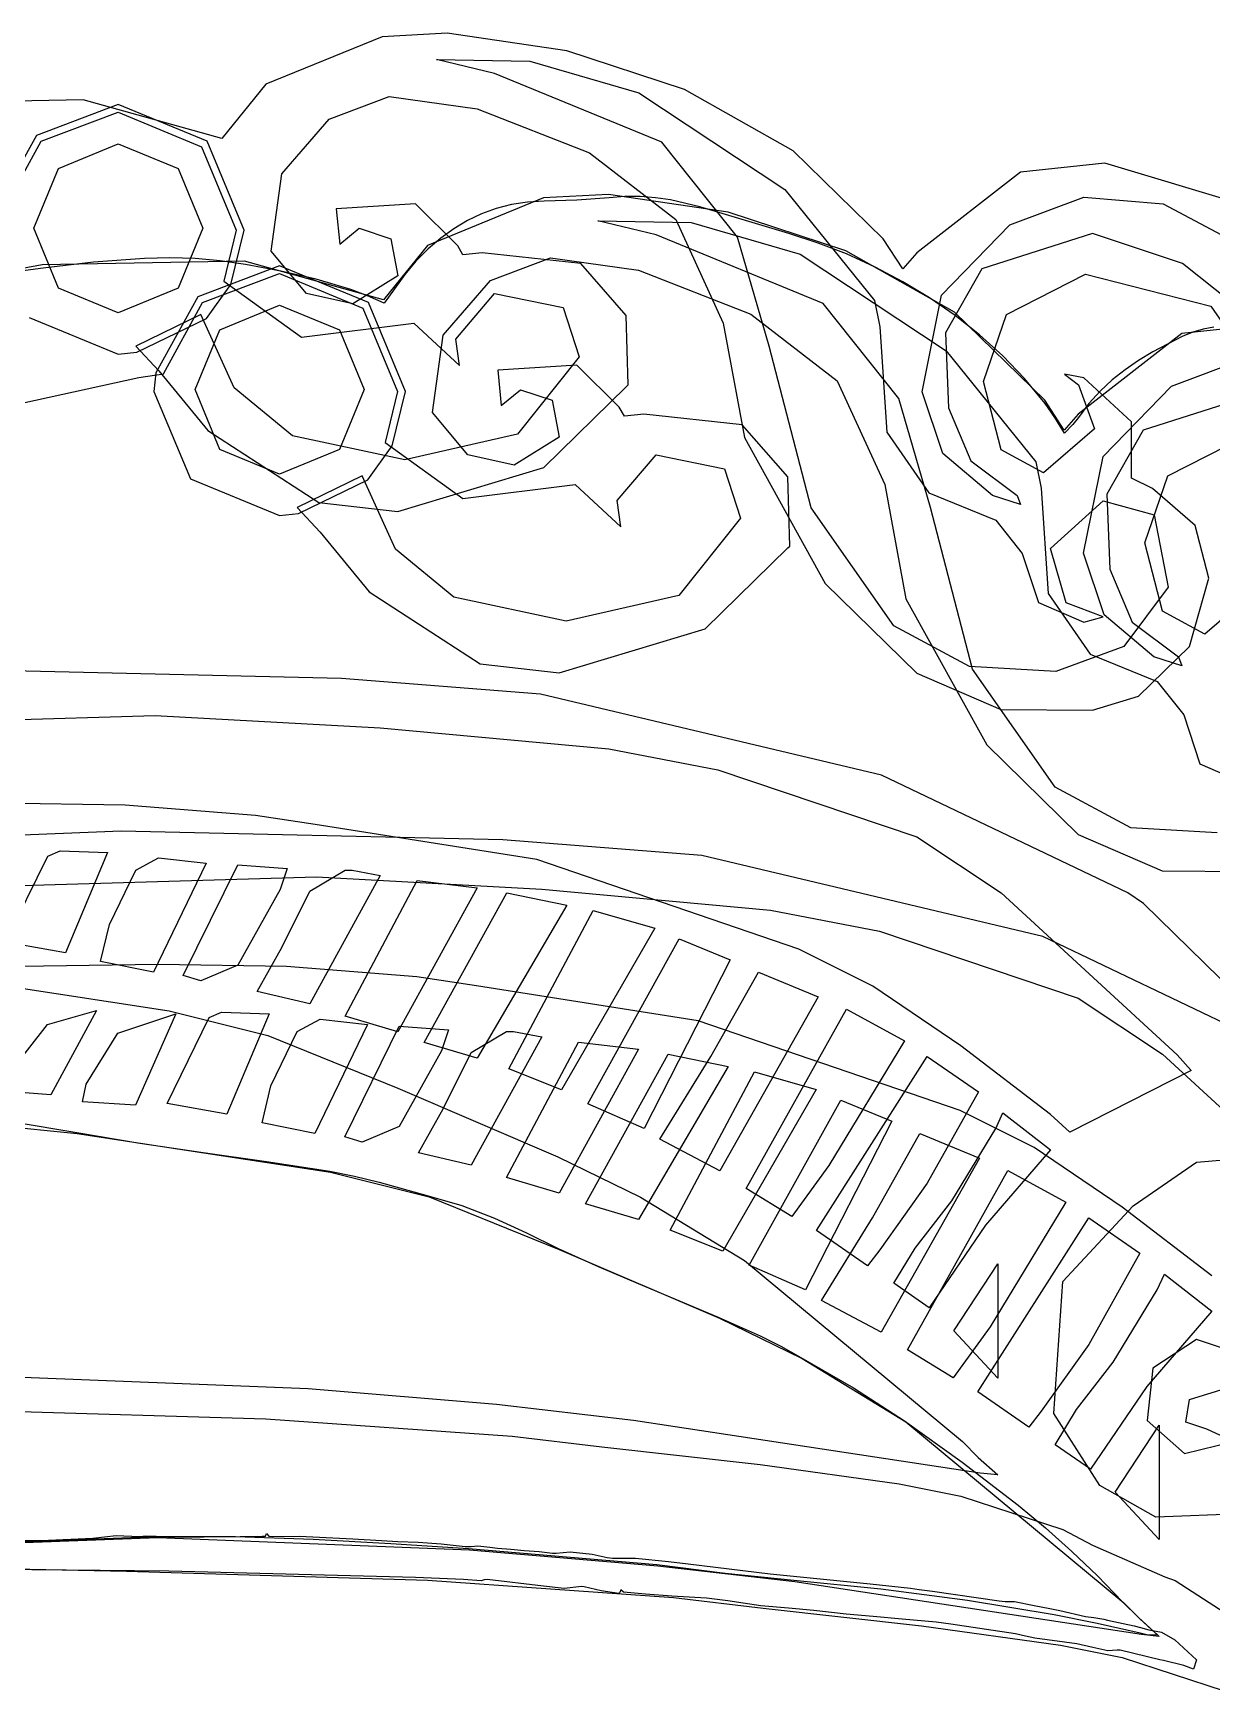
# Model space of a CAD drawing. Extents: x 0 to 208, y 1 to 205.
# Drawn here: x 24.76 to 29.91, y 20.61 to 27.86 of the extents above; entities that cross this region are included whole.
import ezdxf

# ---------------------------------------------------------------- set-up
doc = ezdxf.new("R2010")
doc.units = 0

msp = doc.modelspace()

# ---------------------------------------------------------------- linework, layer by layer
at = {"layer": 'Edge.Cuts'}
for p, q in [((26.9218, 27.1213), (26.852, 27.1108)), ((26.995, 27.1249), (26.9218, 27.1213)), ((27.1371, 27.1297), (26.995, 27.1249)), ((27.2792, 27.1402), (27.1371, 27.1297)), ((27.3477, 27.1458), (27.2792, 27.1402)), ((27.4149, 27.1455), (27.3477, 27.1458)), ((27.4811, 27.1402), (27.4149, 27.1455)), ((27.5463, 27.1306), (27.4811, 27.1402)), ((27.6747, 27.1013), (27.5463, 27.1306)), ((26.6598, 27.0405), (26.6005, 27.0049)), ((26.7212, 27.0701), (26.6598, 27.0405)), ((26.7852, 27.0937), (26.7212, 27.0701)), ((26.852, 27.1108), (26.7852, 27.0937)), ((27.8018, 27.0634), (27.6747, 27.1013)), ((28.0649, 26.9846), (27.8018, 27.0634)), ((26.6005, 27.0049), (26.5433, 26.9638)), ((28.1929, 26.9424), (28.0649, 26.9846)), ((26.4878, 26.9174), (26.434, 26.8629)), ((26.5433, 26.9638), (26.4878, 26.9174)), ((28.3165, 26.8944), (28.1929, 26.9424)), ((24.805, 26.8329), (24.6611, 26.8128)), ((25.0252, 26.8591), (24.805, 26.8329)), ((25.2468, 26.8751), (25.0252, 26.8591)), ((25.3577, 26.8772), (25.2468, 26.8751)), ((25.4685, 26.8739), (25.3577, 26.8772)), ((25.5788, 26.8646), (25.4685, 26.8739)), ((25.6887, 26.8483), (25.5788, 26.8646)), ((25.844, 26.8186), (25.6887, 26.8483)), ((26.434, 26.8629), (26.386, 26.8041)), ((28.4415, 26.8367), (28.3165, 26.8944)), ((28.5626, 26.7729), (28.4415, 26.8367)), ((25.998, 26.7839), (25.844, 26.8186)), ((26.149, 26.7391), (25.998, 26.7839)), ((26.386, 26.8041), (26.2957, 26.6792)), ((28.6791, 26.7026), (28.5626, 26.7729)), ((26.223, 26.7114), (26.149, 26.7391)), ((26.2957, 26.6792), (26.223, 26.7114)), ((28.7912, 26.6254), (28.6791, 26.7026)), ((28.8981, 26.5411), (28.7912, 26.6254)), ((28.9994, 26.4492), (28.8981, 26.5411)), ((29.7843, 26.5332), (29.655, 26.4661)), ((29.8303, 26.5528), (29.7843, 26.5332)), ((29.8763, 26.5662), (29.8303, 26.5528)), ((29.9226, 26.5744), (29.8763, 26.5662)), ((29.655, 26.4661), (29.5935, 26.4288)), ((29.0951, 26.3493), (28.9994, 26.4492)), ((29.5345, 26.3882), (29.4784, 26.3436)), ((29.5935, 26.4288), (29.5345, 26.3882)), ((29.1849, 26.2412), (29.0951, 26.3493)), ((29.4784, 26.3436), (29.4256, 26.2944)), ((29.4256, 26.2944), (29.3762, 26.24)), ((29.2272, 26.1788), (29.1849, 26.2412)), ((29.2695, 26.1106), (29.2272, 26.1788)), ((29.3308, 26.1797), (29.3059, 26.148)), ((29.3762, 26.24), (29.3308, 26.1797)), ((29.3059, 26.148), (29.2695, 26.1106)), ((24.6814, 23.0983), (24.9511, 23.0523)), ((24.9511, 23.0523), (25.2277, 23.0054)), ((25.2277, 23.0054), (25.5044, 22.9649)), ((25.5044, 22.9649), (25.781, 22.9259)), ((25.781, 22.9259), (26.0576, 22.8833)), ((26.0576, 22.8833), (26.1659, 22.8622)), ((26.1659, 22.8622), (26.2728, 22.8353)), ((26.2728, 22.8353), (26.4879, 22.7757)), ((26.4879, 22.7757), (26.6351, 22.7332)), ((26.6351, 22.7332), (26.778, 22.6778)), ((26.778, 22.6778), (26.918, 22.6137)), ((26.918, 22.6137), (27.0565, 22.5452)), ((27.0565, 22.5452), (27.2306, 22.467)), ((27.2306, 22.467), (27.4062, 22.3925)), ((27.4062, 22.3925), (27.7558, 22.2455)), ((27.7558, 22.2455), (27.9392, 22.1629)), ((27.9392, 22.1629), (28.0292, 22.118)), ((28.0292, 22.118), (28.1169, 22.0688)), ((28.1169, 22.0688), (28.3464, 21.9362)), ((28.3464, 21.9362), (28.5702, 21.7922)), ((28.5702, 21.7922), (28.8219, 21.6112)), ((28.8219, 21.6112), (29.0669, 21.4224)), ((29.0669, 21.4224), (29.1857, 21.3234)), ((29.1857, 21.3234), (29.3017, 21.2206)), ((25.3046, 21.285), (24.4978, 21.2543)), ((25.6446, 21.2842), (25.3046, 21.285)), ((25.9846, 21.2726), (25.6446, 21.2842)), ((26.3247, 21.2537), (25.9846, 21.2726)), ((26.6646, 21.2313), (26.3247, 21.2537)), ((27.4868, 21.1621), (26.6646, 21.2313)), ((29.3017, 21.2206), (29.4143, 21.1132)), ((27.7865, 21.1246), (27.4868, 21.1621)), ((28.0862, 21.0929), (27.7865, 21.1246)), ((29.4143, 21.1132), (29.523, 21.0007)), ((28.4663, 21.0548), (28.0862, 21.0929)), ((28.8459, 21.0065), (28.4663, 21.0548)), ((29.2241, 20.9438), (28.8459, 21.0065)), ((29.523, 21.0007), (29.5924, 20.9316)), ((29.4123, 20.9057), (29.2241, 20.9438)), ((29.6, 20.8624), (29.4123, 20.9057)), ((29.5924, 20.9316), (29.6768, 20.8547)), ((29.6296, 20.8557), (29.6, 20.8624)), ((29.6, 20.8624), (29.6, 20.8624)), ((29.6768, 20.8547), (29.6296, 20.8557))]:
    msp.add_line(p, q, dxfattribs=at)
at = {"layer": 'Layer 1'}
for p, q in [((26.285989, 27.844721), (25.778483, 27.637105)), ((26.5705, 27.8601), (26.285989, 27.844721)), ((27.0934, 27.7832), (26.5705, 27.8601)), ((27.6086, 27.614), (27.0934, 27.7832)), ((26.7781, 27.6833), (26.5244, 27.7448)), ((26.5244, 27.7448), (26.931943, 27.737111)), ((26.931943, 27.737111), (27.408691, 27.5987)), ((25.778483, 27.637105), (25.586246, 27.398731)), ((27.5086, 27.3834), (26.7781, 27.6833)), ((24.9788, 27.5679), (24.0945, 27.5525)), ((25.132566, 27.548534), (24.775519, 27.413103)), ((25.586246, 27.398731), (24.9788, 27.5679)), ((25.521418, 27.387453), (25.132566, 27.548534)), ((26.0553, 27.4833), (26.3167, 27.5833)), ((26.3167, 27.5833), (26.701175, 27.529474)), ((27.408691, 27.5987), (28.046919, 27.175778)), ((28.08339, 27.344875), (27.6086, 27.614)), ((24.795164, 27.387196), (25.132541, 27.514073)), ((25.132541, 27.514073), (25.49683, 27.363167)), ((25.8477, 27.245), (26.0553, 27.4833)), ((26.701175, 27.529474), (27.193302, 27.337237)), ((24.775519, 27.413103), (24.590839, 27.080679)), ((24.625034, 27.075772), (24.795164, 27.387196)), ((24.87097, 27.268463), (25.1326, 27.376193)), ((25.1326, 27.376193), (25.394229, 27.268463)), ((25.49683, 27.363167), (25.647737, 26.998877)), ((25.6825, 26.9986), (25.521418, 27.387453)), ((27.193302, 27.337237), (27.570087, 27.045036)), ((27.8393, 26.9681), (27.5086, 27.3834)), ((28.477423, 26.960402), (28.08339, 27.344875)), ((24.763241, 27.006834), (24.87097, 27.268463)), ((25.394229, 27.268463), (25.501959, 27.006834)), ((29.446301, 27.291051), (29.077203, 27.252603)), ((30.061457, 27.106503), (29.446301, 27.291051)), ((25.8015, 26.9066), (25.8477, 27.245)), ((29.077203, 27.252603), (28.623523, 26.898886)), ((26.4321, 27.1142), (26.0861, 27.0912)), ((26.6166, 26.9297), (26.4321, 27.1142)), ((28.046919, 27.175778), (28.439082, 26.69134)), ((29.031079, 27.021989), (29.354035, 27.143098)), ((29.354035, 27.143098), (29.700064, 27.114263)), ((29.700064, 27.114263), (30.1845, 26.856665)), ((26.0861, 27.0912), (26.101478, 26.93741)), ((27.570087, 27.045036), (27.777703, 26.591356)), ((24.87097, 26.745205), (24.763241, 27.006834)), ((25.501959, 27.006834), (25.394229, 26.745205)), ((25.501959, 27.006834), (25.501959, 27.006834)), ((25.647737, 26.998877), (25.59391, 26.775882)), ((25.625, 26.7606), (25.6825, 26.9986)), ((26.101478, 26.93741), (26.186063, 27.006615)), ((26.186063, 27.006615), (26.324474, 26.960479)), ((27.9777, 26.4914), (27.8393, 26.9681)), ((28.732148, 26.714409), (29.031079, 27.021989)), ((29.392482, 26.983542), (28.908045, 26.829752)), ((29.784646, 26.852821), (29.392482, 26.983542)), ((25.9553, 26.7221), (25.8015, 26.9066)), ((26.324474, 26.960479), (26.355231, 26.799)), ((26.639716, 26.891211), (26.6166, 26.9297)), ((26.7243, 26.8989), (26.639716, 26.891211)), ((27.1549, 26.8528), (26.7243, 26.8989)), ((28.562007, 26.829681), (28.477423, 26.960402)), ((28.623523, 26.898886), (28.562007, 26.829681)), ((27.353881, 26.625002), (27.1549, 26.8528)), ((28.908045, 26.829752), (28.748486, 26.549085)), ((30.315221, 26.429899), (29.784646, 26.852821)), ((25.5183, 26.6129), (25.625, 26.7606)), ((25.59391, 26.775882), (25.93417, 26.530779)), ((26.355231, 26.799), (26.158141, 26.676887)), ((29.0157, 26.629803), (29.36173, 26.806661)), ((29.36173, 26.806661), (29.908644, 26.666328)), ((25.1326, 26.637475), (24.87097, 26.745205)), ((25.394229, 26.745205), (25.1326, 26.637475)), ((26.158141, 26.676887), (25.9553, 26.7221)), ((26.608924, 26.522128), (26.778093, 26.722055)), ((26.778093, 26.722055), (27.077983, 26.660539)), ((28.439082, 26.69134), (28.46214, 26.575998)), ((28.646602, 26.291487), (28.732148, 26.714409)), ((24.743713, 26.616929), (25.132567, 26.456873)), ((25.494, 26.6298), (25.209489, 26.491389)), ((25.21468, 26.465108), (25.5183, 26.6129)), ((25.639112, 26.309713), (25.494, 26.6298)), ((27.077983, 26.660539), (27.147188, 26.445233)), ((27.362548, 26.32222), (27.353881, 26.625002)), ((28.914786, 26.336641), (29.0157, 26.629803)), ((29.908644, 26.666328), (30.25371, 26.168433)), ((25.93417, 26.530779), (26.424375, 26.591334)), ((26.424375, 26.591334), (26.624302, 26.406786)), ((27.777703, 26.591356), (27.869977, 26.091539)), ((28.46214, 26.575998), (28.492896, 26.114628)), ((28.748486, 26.549085), (28.761944, 26.222282)), ((25.1326, 26.4569), (25.21468, 26.465108)), ((25.209489, 26.491389), (25.309452, 26.383736)), ((26.624302, 26.406786), (26.608924, 26.522128)), ((28.1622, 25.7839), (27.9777, 26.4914)), ((25.132567, 26.456873), (25.1326, 26.4569)), ((27.147188, 26.445233), (26.8781, 26.1069)), ((25.309452, 26.383736), (25.524758, 26.122293)), ((27.354857, 26.31453), (27.362548, 26.32222)), ((28.992642, 26.037712), (28.914786, 26.336641)), ((29.35405, 26.35298), (29.269466, 26.36836)), ((29.269466, 26.36836), (29.330982, 26.322223)), ((29.330982, 26.322223), (29.400185, 26.129986)), ((29.561667, 26.160743), (29.35405, 26.35298)), ((25.8938, 26.0992), (25.639112, 26.309713)), ((26.993451, 25.960813), (27.354857, 26.31453)), ((28.736953, 26.021393), (28.646602, 26.291487)), ((28.761944, 26.222282), (28.859983, 25.989674)), ((25.524758, 26.122293), (26.009196, 25.807024)), ((26.38595, 25.993475), (25.8938, 26.0992)), ((26.8781, 26.1069), (26.38595, 25.993475)), ((28.492896, 26.114628), (28.676484, 25.850301)), ((29.400185, 26.129986), (29.17719, 25.937749)), ((29.561667, 25.914679), (29.561667, 26.160743)), ((27.869977, 26.091539), (28.223695, 25.453311)), ((29.17719, 25.937749), (28.992642, 26.037712)), ((26.355223, 25.768576), (26.993451, 25.960813)), ((28.954182, 25.837807), (28.736953, 26.021393)), ((28.859983, 25.989674), (29.061833, 25.837807)), ((29.65394, 25.868542), (29.561667, 25.914679)), ((28.676484, 25.850301), (28.969645, 25.730153)), ((29.077214, 25.799359), (28.954182, 25.837807)), ((29.061833, 25.837807), (29.077214, 25.799359)), ((29.207933, 25.607123), (29.438618, 25.814739)), ((29.438618, 25.814739), (29.66161, 25.753223)), ((29.840411, 25.707063), (29.65394, 25.868542)), ((26.009196, 25.807024), (26.355223, 25.768576)), ((28.523566, 25.268785), (28.1622, 25.7839)), ((29.66161, 25.753223), (29.723126, 25.437954)), ((28.969645, 25.730153), (29.084989, 25.584053)), ((29.900004, 25.476378), (29.840411, 25.707063)), ((29.277136, 25.368749), (29.207933, 25.607123)), ((29.084901, 25.584055), (29.156027, 25.370671)), ((29.084989, 25.584053), (29.084901, 25.584055)), ((28.223695, 25.453311), (28.623547, 25.061147)), ((29.815419, 25.178411), (29.900004, 25.476378)), ((29.723126, 25.437954), (29.528967, 25.178434)), ((29.156027, 25.370671), (29.354034, 25.284165)), ((29.438618, 25.307233), (29.277136, 25.368749)), ((29.354034, 25.284165), (29.438618, 25.307233)), ((28.854215, 25.090966), (28.523566, 25.268785)), ((29.528967, 25.178434), (29.231001, 25.068858)), ((29.592424, 24.961182), (29.815419, 25.178411)), ((29.231001, 25.068858), (28.854215, 25.090966)), ((26.109073, 25.038078), (24.440453, 25.076526)), ((26.977985, 24.968873), (26.109073, 25.038078)), ((28.623547, 25.061147), (28.99072, 24.902551)), ((28.469745, 24.615156), (26.977985, 24.968873)), ((29.392498, 24.899667), (29.592424, 24.961182)), ((24.002145, 24.83815), (25.293975, 24.876597)), ((25.293975, 24.876597), (26.27823, 24.822771)), ((28.99072, 24.902551), (29.392498, 24.899667)), ((26.27823, 24.822771), (27.277864, 24.730497)), ((27.277864, 24.730497), (27.754612, 24.638223)), ((27.754612, 24.638223), (28.623525, 24.346022)), ((29.546275, 24.09996), (28.469745, 24.615156)), ((25.163258, 24.484433), (24.601925, 24.492124)), ((25.73228, 24.438297), (25.163258, 24.484433)), ((25.993723, 24.399849), (25.73228, 24.438297)), ((26.962599, 24.246059), (25.993723, 24.399849)), ((28.623525, 24.346022), (28.992621, 24.099958)), ((24.64045, 23.884673), (24.824998, 24.261458)), ((24.824998, 24.261458), (24.878824, 24.284527)), ((24.878824, 24.284527), (25.08644, 24.276836)), ((25.08644, 24.276836), (24.901892, 23.838535)), ((25.209471, 24.199941), (25.309435, 24.253767)), ((25.517051, 24.230699), (25.286366, 23.75395)), ((25.309435, 24.253767), (25.517051, 24.230699)), ((25.417088, 23.738572), (25.655462, 24.22301)), ((25.655462, 24.22301), (25.870768, 24.207632)), ((28.108329, 23.853895), (26.962599, 24.246059)), ((25.094129, 23.961567), (25.209471, 24.199941)), ((25.870768, 24.207632), (25.84001, 24.115358)), ((25.970732, 24.107668), (26.124522, 24.199942)), ((26.278312, 24.176873), (25.970732, 23.61554)), ((26.124522, 24.199942), (26.15528, 24.199942)), ((26.124522, 23.561714), (26.439791, 24.153805)), ((26.15528, 24.199942), (26.278312, 24.176873)), ((26.439791, 24.153805), (26.701234, 24.123046)), ((25.84001, 24.115358), (25.655462, 23.78471)), ((25.8477, 23.861604), (25.970732, 24.107668)), ((26.701234, 24.123046), (26.355207, 23.492508)), ((26.470549, 23.446372), (26.831955, 24.099979)), ((26.831955, 24.099979), (27.093398, 24.046152)), ((28.992621, 24.099958), (29.761572, 23.392525)), ((29.615481, 24.053823), (29.546275, 24.09996)), ((27.093398, 24.046152), (26.701234, 23.377166)), ((26.839645, 23.33103), (27.208741, 24.023084)), ((27.208741, 24.023084), (27.477874, 23.946189)), ((30.015333, 23.661659), (29.615481, 24.053823)), ((25.055682, 23.800088), (25.094129, 23.961567)), ((27.477874, 23.946189), (27.070331, 23.238756)), ((24.901892, 23.838535), (24.640449, 23.884672)), ((25.740047, 23.669367), (25.8477, 23.861604)), ((27.185672, 23.17724), (27.585526, 23.900052)), ((27.585526, 23.900052), (27.808521, 23.807778)), ((28.431287, 23.692416), (28.108329, 23.853895)), ((25.286367, 23.753951), (25.055682, 23.800088)), ((25.655462, 23.78471), (25.493983, 23.715504)), ((27.808521, 23.807778), (27.431736, 23.069587)), ((24.248211, 23.753933), (25.355501, 23.584765)), ((25.286366, 23.75395), (25.286367, 23.753951)), ((25.493983, 23.715503), (25.417088, 23.738572)), ((25.493983, 23.715504), (25.493983, 23.715503)), ((27.723936, 23.384856), (27.931552, 23.753952)), ((27.931552, 23.753952), (28.192995, 23.646299)), ((25.740047, 23.669366), (25.740047, 23.669367)), ((25.970732, 23.61554), (25.740047, 23.669366)), ((28.192995, 23.646299), (27.762383, 22.885039)), ((28.815764, 23.430973), (28.431287, 23.692416)), ((25.355501, 23.584765), (25.786113, 23.477112)), ((26.355207, 23.492508), (26.124522, 23.561714)), ((26.124522, 23.561714), (26.124522, 23.561714)), ((27.877726, 22.808144), (28.316026, 23.592472)), ((28.316026, 23.592472), (28.56978, 23.454061)), ((25.786113, 23.477112), (26.355135, 23.246427)), ((26.701234, 23.377166), (26.470549, 23.446372)), ((26.470549, 23.446372), (26.470549, 23.446372)), ((28.56978, 23.454061), (28.239132, 22.908107)), ((29.207928, 23.131083), (28.815764, 23.430973)), ((27.500941, 23.02345), (27.723936, 23.384856)), ((28.185305, 22.623596), (28.669743, 23.384856)), ((28.669743, 23.384856), (28.892738, 23.231066)), ((29.761572, 23.392525), (29.823088, 23.32332)), ((26.839646, 23.33103), (26.839645, 23.33103)), ((27.070331, 23.238756), (26.839646, 23.33103)), ((29.823088, 23.32332), (29.292513, 23.054188)), ((26.355135, 23.246427), (27.054879, 22.946537)), ((28.892738, 23.231066), (28.669743, 22.831212)), ((27.431736, 23.069587), (27.185672, 23.17724)), ((27.185672, 23.17724), (27.185672, 23.17724)), ((28.969635, 23.069586), (29.000392, 23.138791)), ((29.000392, 23.138791), (29.208009, 22.977311)), ((29.292513, 23.054188), (29.207928, 23.131083)), ((28.777397, 22.754317), (28.969635, 23.069586)), ((27.762384, 22.885039), (27.500941, 23.02345)), ((27.054879, 22.946537), (27.416285, 22.769679)), ((28.239132, 22.908107), (28.077653, 22.685112)), ((29.208009, 22.977311), (28.923498, 22.646663)), ((29.569416, 22.731248), (29.846236, 22.923485)), ((29.846236, 22.923485), (30.23071, 22.954243)), ((27.762383, 22.885039), (27.762384, 22.885039)), ((27.416285, 22.769679), (27.869965, 22.492857)), ((28.077653, 22.685112), (27.877726, 22.808144)), ((27.877726, 22.808144), (27.877726, 22.808144)), ((28.669743, 22.831212), (28.462126, 22.539011)), ((28.615918, 22.546701), (28.777397, 22.754317)), ((29.261834, 22.4006), (29.569416, 22.731248)), ((28.408301, 22.469806), (28.185305, 22.623596)), ((28.923498, 22.646663), (28.677434, 22.285257)), ((28.523643, 22.392911), (28.615918, 22.546701)), ((27.869965, 22.492857), (28.823463, 21.700839)), ((28.462126, 22.539011), (28.408301, 22.469805)), ((28.785085, 22.185294), (28.977323, 22.477495)), ((28.977323, 22.477495), (28.977323, 21.977678)), ((28.408301, 22.469805), (28.408301, 22.469806)), ((29.223387, 21.823888), (29.261834, 22.4006)), ((28.677434, 22.285258), (28.523643, 22.392911)), ((28.677434, 22.285257), (28.677434, 22.285258)), ((28.977323, 21.977678), (28.785085, 22.185294)), ((29.846233, 22.146846), (29.654956, 22.021892)), ((30.422945, 21.954609), (29.846233, 22.146846)), ((25.962971, 21.931524), (24.601931, 21.985351)), ((28.977323, 21.977678), (28.977323, 21.977678)), ((29.654956, 22.021892), (29.630926, 21.793129)), ((29.815477, 21.885403), (30.0923, 21.969988)), ((26.785747, 21.862319), (25.962971, 21.931524)), ((24.463518, 21.839252), (25.778418, 21.800804)), ((27.385527, 21.793114), (26.785747, 21.862319)), ((29.423313, 21.508619), (29.223387, 21.823888)), ((29.800096, 21.78544), (29.815477, 21.885403)), ((25.778418, 21.800804), (26.854948, 21.723909)), ((28.900357, 21.562429), (27.385527, 21.793114)), ((29.630926, 21.793129), (29.793368, 21.648951)), ((29.892371, 21.754682), (29.800096, 21.78544)), ((30.007712, 21.700856), (29.892371, 21.754682)), ((26.854948, 21.723909), (27.247112, 21.677772)), ((27.247112, 21.677772), (27.939166, 21.600877)), ((28.823463, 21.700839), (28.89267, 21.631633)), ((29.793368, 21.648951), (30.007712, 21.700856)), ((28.89267, 21.631633), (28.977252, 21.554738)), ((27.939166, 21.600877), (28.546636, 21.516293)), ((28.977252, 21.554738), (28.900357, 21.562429)), ((28.546636, 21.516293), (28.815769, 21.462467)), ((28.815769, 21.462467), (29.261759, 21.316367)), ((29.669377, 21.370208), (29.423313, 21.508619)), ((30.046163, 21.385586), (29.669377, 21.370208)), ((29.261759, 21.316367), (29.392481, 21.247161)), ((29.392481, 21.247161), (29.707751, 21.10875)), ((29.707751, 21.10875), (29.753886, 21.093372)), ((29.753886, 21.093372), (30.084534, 20.878066))]:
    msp.add_line(p, q, dxfattribs=at)
at = {"layer": 'test'}
for p, q in [((26.991489, 27.139221), (26.483983, 26.931605)), ((27.276, 27.1546), (26.991489, 27.139221)), ((27.7989, 27.0777), (27.276, 27.1546)), ((28.3141, 26.9085), (27.7989, 27.0777)), ((27.4837, 26.9777), (27.2299, 27.0392)), ((27.2299, 27.0392), (27.637443, 27.031511)), ((28.2142, 26.6778), (27.4837, 26.9777)), ((27.637443, 27.031511), (28.114191, 26.8931)), ((26.483983, 26.931605), (26.291746, 26.693231)), ((28.788978, 26.639375), (28.3141, 26.9085)), ((24.799984, 26.847021), (24.230962, 26.739368)), ((25.684276, 26.8624), (24.799984, 26.847021)), ((25.838066, 26.843034), (25.481019, 26.707603)), ((26.291746, 26.693231), (25.684276, 26.8624)), ((26.226918, 26.681953), (25.838066, 26.843034)), ((26.7608, 26.7778), (27.0223, 26.8777)), ((27.0223, 26.8777), (27.406775, 26.823874)), ((27.406775, 26.823874), (27.898902, 26.631637)), ((28.114191, 26.8931), (28.752418, 26.470178)), ((25.500734, 26.681689), (25.838111, 26.808565)), ((25.838111, 26.808565), (26.202401, 26.657659)), ((26.5532, 26.5394), (26.7608, 26.7778)), ((25.481019, 26.707603), (25.296339, 26.375179)), ((25.330604, 26.370264), (25.500734, 26.681689)), ((26.388, 26.2931), (26.226918, 26.681953)), ((28.5448, 26.2626), (28.2142, 26.6778)), ((25.57647, 26.562863), (25.8381, 26.670593)), ((25.8381, 26.670593), (26.099729, 26.562863)), ((26.202401, 26.657659), (26.353307, 26.293369)), ((27.898902, 26.631637), (28.275688, 26.339436)), ((29.183023, 26.254903), (28.788978, 26.639375)), ((25.468741, 26.301234), (25.57647, 26.562863)), ((26.099729, 26.562863), (26.207459, 26.301234)), ((26.5071, 26.2011), (26.5532, 26.5394)), ((29.782803, 26.547104), (29.329123, 26.193387)), ((30.151901, 26.585552), (29.782803, 26.547104)), ((28.752418, 26.470178), (29.144582, 25.98574)), ((27.1376, 26.4087), (26.7916, 26.3856)), ((27.3222, 26.2241), (27.1376, 26.4087)), ((29.736679, 26.316389), (30.059635, 26.437498)), ((24.169491, 26.1242), (25.222951, 26.354885)), ((25.222951, 26.354885), (25.330604, 26.370264)), ((25.296339, 26.375179), (25.288132, 26.293099)), ((26.7916, 26.3856), (26.806978, 26.23181)), ((28.275688, 26.339436), (28.483302, 25.885756)), ((29.437748, 26.008809), (29.736679, 26.316389)), ((25.288132, 26.293099), (25.449213, 25.911429)), ((25.57647, 26.039605), (25.468741, 26.301234)), ((26.207459, 26.301234), (26.099729, 26.039605)), ((26.207459, 26.301234), (26.207459, 26.301234)), ((26.353307, 26.293369), (26.299481, 26.070374)), ((26.3306, 26.055), (26.388, 26.2931)), ((26.806978, 26.23181), (26.891563, 26.301015)), ((26.891563, 26.301015), (27.029974, 26.254879)), ((27.029974, 26.254879), (27.060731, 26.0934)), ((28.683212, 25.785814), (28.5448, 26.2626)), ((29.267607, 26.124182), (29.183023, 26.254903)), ((30.098081, 26.277942), (29.613644, 26.124152)), ((26.6609, 26.0165), (26.5071, 26.2011)), ((27.345216, 26.185711), (27.3222, 26.2241)), ((27.4298, 26.1934), (27.345216, 26.185711)), ((27.8604, 26.1472), (27.4298, 26.1934)), ((29.329123, 26.193387), (29.267607, 26.124182)), ((28.059421, 25.919412), (27.8604, 26.1472)), ((29.613644, 26.124152), (29.454086, 25.843485)), ((29.721299, 25.924203), (30.067329, 26.101061)), ((25.8381, 25.931875), (25.57647, 26.039605)), ((26.099729, 26.039605), (25.8381, 25.931875)), ((26.2239, 25.9073), (26.3306, 26.055)), ((26.299481, 26.070374), (26.639741, 25.825271)), ((27.060731, 26.0934), (26.863691, 25.971325)), ((26.863691, 25.971325), (26.6609, 26.0165)), ((27.314494, 25.81662), (27.483663, 26.016547)), ((27.483663, 26.016547), (27.783553, 25.955031)), ((27.783553, 25.955031), (27.852759, 25.739725)), ((29.144582, 25.98574), (29.16764, 25.870398)), ((29.352202, 25.585887), (29.437748, 26.008809)), ((25.449213, 25.911429), (25.838067, 25.751373)), ((26.199518, 25.924273), (25.915007, 25.785862)), ((25.92018, 25.759508), (26.2239, 25.9073)), ((26.344658, 25.604198), (26.199518, 25.924273)), ((26.639741, 25.825271), (27.129946, 25.885826)), ((27.129946, 25.885826), (27.329873, 25.701278)), ((28.068066, 25.616693), (28.059421, 25.919412)), ((28.483302, 25.885756), (28.575577, 25.385939)), ((29.620386, 25.631041), (29.721299, 25.924203)), ((27.329873, 25.701278), (27.314494, 25.81662)), ((29.16764, 25.870398), (29.198396, 25.409028)), ((29.454086, 25.843485), (29.467543, 25.516682)), ((25.838067, 25.751373), (25.8381, 25.7513)), ((25.8381, 25.7513), (25.92018, 25.759508)), ((25.915007, 25.785862), (26.01497, 25.678209)), ((27.852759, 25.739725), (27.583627, 25.401387)), ((28.86776, 25.078381), (28.683212, 25.785814)), ((26.01497, 25.678209), (26.230276, 25.416766)), ((26.599372, 25.393698), (26.344658, 25.604198)), ((27.698969, 25.255286), (28.060375, 25.609003)), ((28.060375, 25.609003), (28.068066, 25.616693)), ((29.698242, 25.332112), (29.620386, 25.631041)), ((29.442553, 25.315793), (29.352202, 25.585887)), ((29.467543, 25.516682), (29.565583, 25.284074)), ((26.230276, 25.416766), (26.714714, 25.101497)), ((27.0915, 25.287967), (26.599372, 25.393698)), ((27.583627, 25.401387), (27.0915, 25.287967)), ((28.575577, 25.385939), (28.929294, 24.747711)), ((29.198396, 25.409028), (29.381984, 25.144701)), ((30.105785, 25.424385), (29.88279, 25.232148)), ((29.659782, 25.132207), (29.442553, 25.315793)), ((29.88279, 25.232148), (29.698242, 25.332112)), ((27.060741, 25.063049), (27.698969, 25.255286)), ((29.565583, 25.284074), (29.767432, 25.132207)), ((26.714714, 25.101497), (27.060741, 25.063049)), ((29.381984, 25.144701), (29.675145, 25.024553)), ((29.782814, 25.093759), (29.659782, 25.132207)), ((29.767432, 25.132207), (29.782814, 25.093759)), ((29.229165, 24.563185), (28.86776, 25.078381)), ((29.675145, 25.024553), (29.790489, 24.878453)), ((29.790489, 24.878453), (29.7905, 24.878455)), ((29.7905, 24.878455), (29.861627, 24.665071)), ((28.929294, 24.747711), (29.329146, 24.355547)), ((29.861627, 24.665071), (30.059633, 24.578565)), ((29.559814, 24.385366), (29.229165, 24.563185)), ((25.146052, 24.370925), (23.669672, 24.309409)), ((26.814672, 24.332478), (25.146052, 24.370925)), ((29.9366, 24.363258), (29.559814, 24.385366)), ((27.683584, 24.263273), (26.814672, 24.332478)), ((29.329146, 24.355547), (29.69632, 24.196951)), ((29.175344, 23.909556), (27.683584, 24.263273)), ((24.707745, 24.13255), (25.999575, 24.170997)), ((25.999575, 24.170997), (26.98383, 24.117171)), ((29.69632, 24.196951), (30.098097, 24.194067)), ((26.98383, 24.117171), (27.983464, 24.024897)), ((27.983464, 24.024897), (28.460211, 23.932623)), ((28.460211, 23.932623), (29.329125, 23.640422)), ((30.251874, 23.39436), (29.175344, 23.909556)), ((25.307525, 23.786524), (24.123345, 23.771145)), ((25.868858, 23.778833), (25.307525, 23.786524)), ((26.43788, 23.732696), (25.868858, 23.778833)), ((26.699323, 23.694249), (26.43788, 23.732696)), ((27.668199, 23.540459), (26.699323, 23.694249)), ((29.329125, 23.640422), (29.698221, 23.394358)), ((24.823066, 23.5251), (25.038372, 23.586616)), ((25.038372, 23.586616), (24.838445, 23.21752)), ((25.130643, 23.486653), (25.384396, 23.571237)), ((25.384396, 23.571237), (25.207538, 23.171384)), ((25.530498, 23.555858), (25.584324, 23.578927)), ((25.584324, 23.578927), (25.79194, 23.571236)), ((25.79194, 23.571236), (25.607392, 23.132935)), ((24.638518, 23.286726), (24.823066, 23.5251)), ((25.34595, 23.179073), (25.530498, 23.555858)), ((25.799629, 23.255967), (25.914971, 23.494341)), ((25.914971, 23.494341), (26.014935, 23.548167)), ((26.222551, 23.525099), (25.991866, 23.04835)), ((26.014935, 23.548167), (26.222551, 23.525099)), ((26.122588, 23.032972), (26.360962, 23.51741)), ((26.360962, 23.51741), (26.576268, 23.502032)), ((26.576268, 23.502032), (26.54551, 23.409758)), ((26.676232, 23.402068), (26.830022, 23.494342)), ((26.830022, 23.494342), (26.86078, 23.494342)), ((26.86078, 23.494342), (26.983812, 23.471273)), ((28.813929, 23.148295), (27.668199, 23.540459)), ((24.992232, 23.263658), (25.130643, 23.486653)), ((26.983812, 23.471273), (26.676232, 22.90994)), ((26.830022, 22.856114), (27.145291, 23.448205)), ((27.406734, 23.417446), (27.060707, 22.786908)), ((27.145291, 23.448205), (27.406734, 23.417446)), ((26.54551, 23.409758), (26.360962, 23.07911)), ((26.5532, 23.156004), (26.676232, 23.402068)), ((27.176049, 22.740772), (27.537455, 23.394379)), ((27.537455, 23.394379), (27.798898, 23.340552)), ((29.698221, 23.394358), (30.467172, 22.686925)), ((27.798898, 23.340552), (27.406734, 22.671566)), ((27.545145, 22.62543), (27.914241, 23.317484)), ((27.914241, 23.317484), (28.183374, 23.240589)), ((24.838443, 23.217521), (24.630827, 23.2329)), ((24.838445, 23.21752), (24.838443, 23.217521)), ((24.976854, 23.186763), (24.992232, 23.263658)), ((25.761182, 23.094488), (25.799629, 23.255967)), ((28.183374, 23.240589), (27.775831, 22.533156)), ((23.877281, 23.155985), (24.953811, 23.048332)), ((25.207538, 23.171384), (24.976853, 23.186763)), ((24.976853, 23.186763), (24.976854, 23.186763)), ((25.345949, 23.179072), (25.34595, 23.179073)), ((25.607392, 23.132935), (25.345949, 23.179072)), ((26.445547, 22.963767), (26.5532, 23.156004)), ((27.891172, 22.47164), (28.291026, 23.194452)), ((28.291026, 23.194452), (28.514021, 23.102178)), ((29.136887, 22.986816), (28.813929, 23.148295)), ((25.991867, 23.048351), (25.761182, 23.094488)), ((26.360962, 23.07911), (26.199483, 23.009904)), ((28.514021, 23.102178), (28.137236, 22.363987)), ((24.953811, 23.048332), (26.061101, 22.879164)), ((25.991866, 23.04835), (25.991867, 23.048351)), ((26.199483, 23.009903), (26.122588, 23.032972)), ((26.199483, 23.009904), (26.199483, 23.009903)), ((28.429436, 22.679256), (28.637053, 23.048352)), ((28.637053, 23.048352), (28.898495, 22.940699)), ((29.521364, 22.725373), (29.136887, 22.986816)), ((26.445547, 22.963766), (26.445547, 22.963767)), ((26.676232, 22.90994), (26.445547, 22.963766)), ((28.898495, 22.940699), (28.467883, 22.179439)), ((26.061101, 22.879164), (26.491713, 22.771511)), ((27.060707, 22.786908), (26.830022, 22.856114)), ((26.830022, 22.856114), (26.830022, 22.856114)), ((28.583227, 22.102544), (29.021526, 22.886872)), ((29.021526, 22.886872), (29.27528, 22.748461)), ((26.491713, 22.771511), (27.060735, 22.540826)), ((27.406734, 22.671566), (27.176049, 22.740772)), ((27.176049, 22.740772), (27.176049, 22.740772)), ((29.27528, 22.748461), (28.944632, 22.202507)), ((29.913528, 22.425483), (29.521364, 22.725373)), ((27.545146, 22.62543), (27.545145, 22.62543)), ((27.775831, 22.533156), (27.545146, 22.62543)), ((28.206441, 22.31785), (28.429436, 22.679256)), ((28.890807, 21.917996), (29.375244, 22.679256)), ((29.375244, 22.679256), (29.598239, 22.525466)), ((27.060735, 22.540826), (27.760479, 22.240936)), ((29.598239, 22.525466), (29.375244, 22.125612)), ((28.137236, 22.363987), (27.891172, 22.47164)), ((27.891172, 22.47164), (27.891172, 22.47164)), ((29.675136, 22.363986), (29.705893, 22.433191)), ((29.705893, 22.433191), (29.91351, 22.271711)), ((29.482898, 22.048717), (29.675136, 22.363986)), ((28.467883, 22.179439), (28.206441, 22.31785)), ((29.91351, 22.271711), (29.628999, 21.941063)), ((27.760479, 22.240936), (28.121885, 22.064078)), ((28.944632, 22.202507), (28.783153, 21.979512)), ((28.467883, 22.179439), (28.467883, 22.179439)), ((29.375244, 22.125612), (29.167627, 21.833411)), ((28.121885, 22.064078), (28.575564, 21.787256)), ((28.783153, 21.979512), (28.583227, 22.102544)), ((28.583227, 22.102544), (28.583227, 22.102544)), ((29.321419, 21.841101), (29.482898, 22.048717)), ((29.113802, 21.764206), (28.890807, 21.917996)), ((29.628999, 21.941063), (29.382935, 21.579657)), ((29.167627, 21.833411), (29.113802, 21.764205)), ((29.229144, 21.687311), (29.321419, 21.841101)), ((28.575564, 21.787256), (29.529062, 20.995238)), ((29.113802, 21.764205), (29.113802, 21.764206)), ((29.490586, 21.479694), (29.682824, 21.771895)), ((29.682824, 21.771895), (29.682824, 21.272078)), ((29.382935, 21.579658), (29.229144, 21.687311)), ((29.382935, 21.579657), (29.382935, 21.579658)), ((29.682824, 21.272078), (29.490586, 21.479694)), ((24.472045, 21.266545), (24.82734, 21.270158)), ((25.307531, 21.279751), (24.500134, 21.248993)), ((24.82734, 21.270158), (25.022358, 21.278957)), ((25.022358, 21.278957), (25.123897, 21.289631)), ((25.123897, 21.289631), (25.225411, 21.285274)), ((25.225411, 21.285274), (25.2528, 21.288039)), ((25.2528, 21.288039), (25.343099, 21.285115)), ((26.668571, 21.225924), (25.307531, 21.279751)), ((25.343099, 21.285115), (25.3511, 21.282914)), ((25.3511, 21.282914), (25.665445, 21.285115)), ((25.665445, 21.285115), (25.674025, 21.285237)), ((25.674025, 21.285237), (25.761664, 21.286902)), ((25.761664, 21.286902), (25.776365, 21.286902)), ((25.776365, 21.286902), (25.780418, 21.298654)), ((25.780418, 21.298654), (25.791726, 21.286656)), ((25.791726, 21.286656), (25.805073, 21.285556)), ((25.805073, 21.285556), (25.925286, 21.287221)), ((25.925286, 21.287221), (26.1577, 21.275774)), ((26.1577, 21.275774), (26.28325, 21.267525)), ((26.28325, 21.267525), (26.355379, 21.263884)), ((26.355379, 21.263884), (26.443541, 21.2603)), ((26.443541, 21.2603), (26.543969, 21.254314)), ((26.543969, 21.254314), (26.649551, 21.241873)), ((26.649551, 21.241873), (26.675397, 21.242149)), ((26.675397, 21.242149), (26.704679, 21.245598)), ((26.704679, 21.245598), (26.757652, 21.239364)), ((29.682824, 21.272078), (29.682824, 21.272078)), ((27.491347, 21.156719), (26.668571, 21.225924)), ((26.757652, 21.239364), (26.790835, 21.234679)), ((26.790835, 21.234679), (26.848701, 21.23079)), ((26.848701, 21.23079), (26.907671, 21.225134)), ((26.907671, 21.225134), (26.972425, 21.220774)), ((26.972425, 21.220774), (27.031257, 21.212993)), ((27.031257, 21.212993), (27.046621, 21.21275)), ((27.046621, 21.21275), (27.108062, 21.219232)), ((27.108062, 21.219232), (27.205237, 21.20881)), ((27.205237, 21.20881), (27.270138, 21.193197)), ((27.270138, 21.193197), (27.293858, 21.191278)), ((27.293858, 21.191278), (27.394584, 21.191077)), ((27.394584, 21.191077), (27.538841, 21.175933)), ((27.538841, 21.175933), (27.624329, 21.165866)), ((24.423237, 21.14903), (25.169118, 21.133651)), ((25.353561, 21.134418), (24.429251, 21.142445)), ((25.169118, 21.133651), (26.484018, 21.095204)), ((26.432811, 21.106183), (25.353561, 21.134418)), ((26.642362, 21.096997), (26.432811, 21.106183)), ((26.719832, 21.091426), (26.642362, 21.096997)), ((26.732024, 21.096528), (26.719832, 21.091426)), ((26.745373, 21.098194), (26.732024, 21.096528)), ((26.992443, 21.068763), (26.745373, 21.098194)), ((28.091127, 21.087513), (27.491347, 21.156719)), ((27.624329, 21.165866), (27.982297, 21.12181)), ((27.982297, 21.12181), (28.42041, 21.078847)), ((26.484018, 21.095204), (27.560548, 21.018309)), ((27.082381, 21.058998), (26.992443, 21.068763)), ((27.159608, 21.066533), (27.082381, 21.058998)), ((27.168902, 21.065432), (27.159608, 21.066533)), ((27.243302, 21.047503), (27.168902, 21.065432)), ((27.321155, 21.036194), (27.243302, 21.047503)), ((27.326094, 21.040775), (27.321155, 21.036194)), ((27.329763, 21.053105), (27.326094, 21.040775)), ((27.341072, 21.042756), (27.329763, 21.053105)), ((27.38916, 21.037267), (27.341072, 21.042756)), ((27.437246, 21.034233), (27.38916, 21.037267)), ((27.552119, 21.025295), (27.437246, 21.034233)), ((27.704388, 21.016467), (27.552119, 21.025295)), ((29.605957, 20.856828), (28.091127, 21.087513)), ((28.42041, 21.078847), (28.596723, 21.059368)), ((28.596723, 21.059368), (28.634118, 21.053354)), ((28.634118, 21.053354), (28.692896, 21.047368)), ((28.692896, 21.047368), (28.983283, 21.004055)), ((27.560548, 21.018309), (27.952712, 20.972172)), ((27.797432, 21.005102), (27.704388, 21.016467)), ((27.864549, 20.994397), (27.797432, 21.005102)), ((27.942477, 20.982151), (27.864549, 20.994397)), ((28.062356, 20.971836), (27.942477, 20.982151)), ((27.952712, 20.972172), (28.644767, 20.895277)), ((28.173877, 20.962018), (28.062356, 20.971836)), ((28.314602, 20.946047), (28.173877, 20.962018)), ((28.983283, 21.004055), (29.010517, 21.001289)), ((29.010517, 21.001289), (29.051392, 21.001167)), ((29.051392, 21.001167), (29.136363, 20.983294)), ((29.136363, 20.983294), (29.205818, 20.970552)), ((29.205818, 20.970552), (29.248563, 20.961862)), ((29.248563, 20.961862), (29.360763, 20.935935)), ((29.529062, 20.995238), (29.598269, 20.926033)), ((28.432825, 20.935207), (28.314602, 20.946047)), ((28.559235, 20.923952), (28.432825, 20.935207)), ((28.708835, 20.910524), (28.559235, 20.923952)), ((28.644767, 20.895277), (29.252236, 20.810692)), ((28.77295, 20.902139), (28.708835, 20.910524)), ((29.05476, 20.86072), (28.77295, 20.902139)), ((29.360763, 20.935935), (29.397825, 20.93149)), ((29.397825, 20.93149), (29.441306, 20.924022)), ((29.441306, 20.924022), (29.457421, 20.919662)), ((29.457421, 20.919662), (29.574444, 20.894699)), ((29.574444, 20.894699), (29.601171, 20.88728)), ((29.598269, 20.926033), (29.682851, 20.849138)), ((29.601171, 20.88728), (29.638565, 20.877046)), ((29.098826, 20.850075), (29.05476, 20.86072)), ((29.139534, 20.841083), (29.098826, 20.850075)), ((29.323261, 20.816727), (29.139534, 20.841083)), ((29.252236, 20.810692), (29.521369, 20.756866)), ((29.392722, 20.800979), (29.323261, 20.816727)), ((29.682851, 20.849138), (29.605957, 20.856828)), ((29.638565, 20.877046), (29.693311, 20.866898)), ((29.693311, 20.866898), (29.752083, 20.833652)), ((29.752083, 20.833652), (29.846941, 20.745739)), ((29.459507, 20.786414), (29.392722, 20.800979)), ((29.499579, 20.788333), (29.459507, 20.786414)), ((29.512928, 20.788609), (29.499579, 20.788333)), ((29.685896, 20.746641), (29.512928, 20.788609)), ((29.521369, 20.756866), (29.967359, 20.610766)), ((29.70266, 20.743636), (29.685896, 20.746641)), ((29.790669, 20.721323), (29.70266, 20.743636)), ((29.846941, 20.745739), (29.833225, 20.706207)), ((29.833225, 20.706207), (29.790669, 20.721323))]:
    msp.add_line(p, q, dxfattribs=at)

doc.saveas('drawing.dxf')
